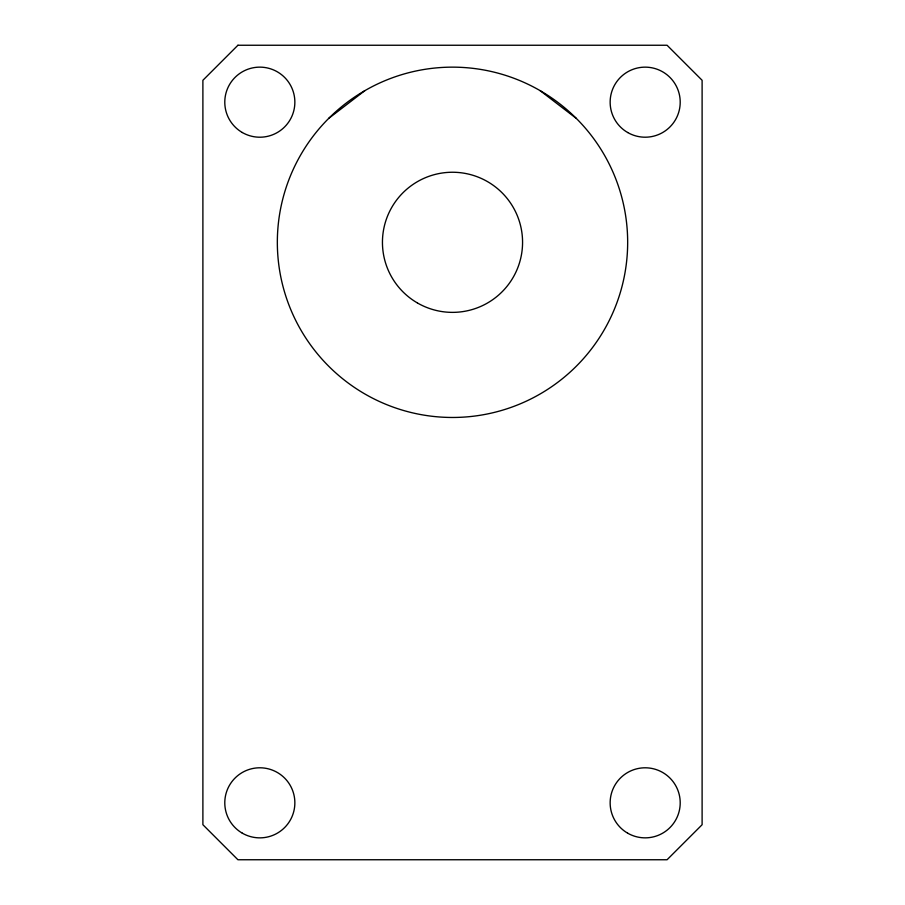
<?xml version="1.0" encoding="UTF-8"?>
<svg xmlns="http://www.w3.org/2000/svg" width="905" height="905" viewBox="0 0 905 905"><rect width="100%" height="100%" fill="white"/><g stroke="black" fill="none" stroke-linecap="round" stroke-linejoin="round"><path stroke-width="1.36" d="M328.639 118.453L364.919 90.613A175.163 175.163 0 0 1 627.663 242.302A175.163 175.163 0 0 1 364.919 394.003A175.163 175.163 0 0 1 364.919 90.613M540.081 90.613L576.361 118.453M237.925 45.25L202.89 80.285L202.89 824.715L237.925 859.75L667.076 859.75L702.11 824.715L702.11 80.285L667.076 45.25L237.925 45.25M627.663 132.515A35.035 35.035 0 0 0 680.209 102.174A35.035 35.035 0 0 0 627.663 71.834A35.035 35.035 0 0 0 627.663 132.515M242.302 132.515A35.035 35.035 0 0 0 294.86 102.174A35.035 35.035 0 0 0 242.302 71.834A35.035 35.035 0 0 0 242.302 132.515M627.663 833.166A35.035 35.035 0 0 0 680.209 802.826A35.035 35.035 0 0 0 627.663 772.485A35.035 35.035 0 0 0 627.663 833.166M242.302 833.166A35.035 35.035 0 0 0 294.86 802.826A35.035 35.035 0 0 0 242.302 772.485A35.035 35.035 0 0 0 242.302 833.166M417.465 302.983A70.07 70.07 0 0 0 522.57 242.302A70.07 70.07 0 0 0 417.465 181.634A70.07 70.07 0 0 0 417.465 302.983"/></g></svg>
